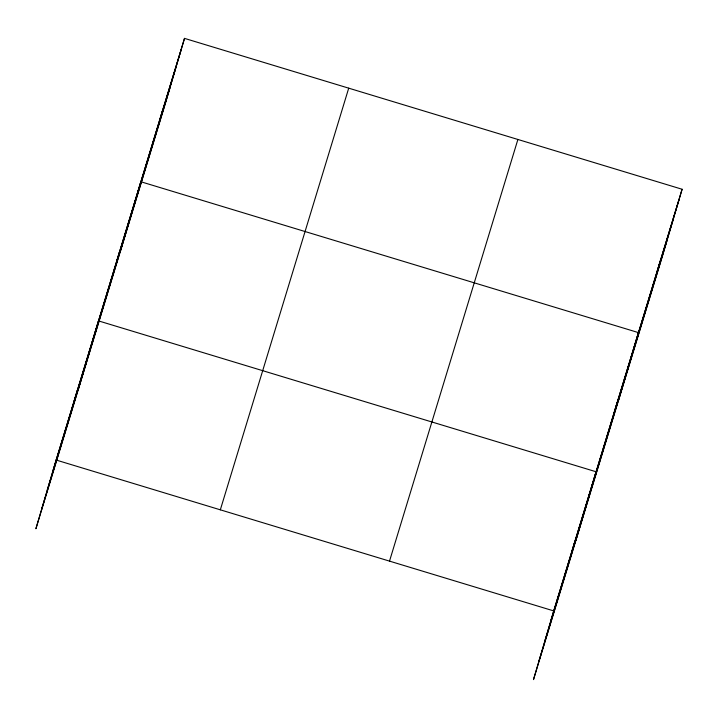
<?xml version="1.0" encoding="UTF-8"?>
<svg xmlns="http://www.w3.org/2000/svg" width="718" height="718" viewBox="0 0 718 718"><rect width="100%" height="100%" fill="white"/><g stroke="black" fill="none" stroke-linecap="round" stroke-linejoin="round"><path stroke-width="1.08" d="M184.508 38.377L56.121 460.032L35.9 528.744L164.287 107.09L184.508 38.377L682.1 189.256L661.879 257.968L533.492 679.623L553.713 610.91L682.1 189.256M74.089 401.38L77.311 390.457M78.271 389.596L98.492 320.883L596.084 471.762L575.863 540.475M116.46 262.232L119.673 251.318M120.633 250.456L140.854 181.744L638.446 332.613L618.225 401.326M159.468 120.983L162.681 110.06M571.69 552.259L574.903 541.336M614.052 413.11L617.265 402.188M657.06 271.862L660.273 260.939M52.908 470.954L181.295 49.3M47.298 490.026L175.677 68.372M41.509 509.672L169.897 88.018M220.327 509.825L348.715 88.17M389.515 561.117L517.893 139.463M550.5 621.833L678.887 200.178M544.89 640.905L673.269 219.25M539.11 660.551L667.489 238.897M56.121 460.032L553.713 610.91"/></g></svg>
